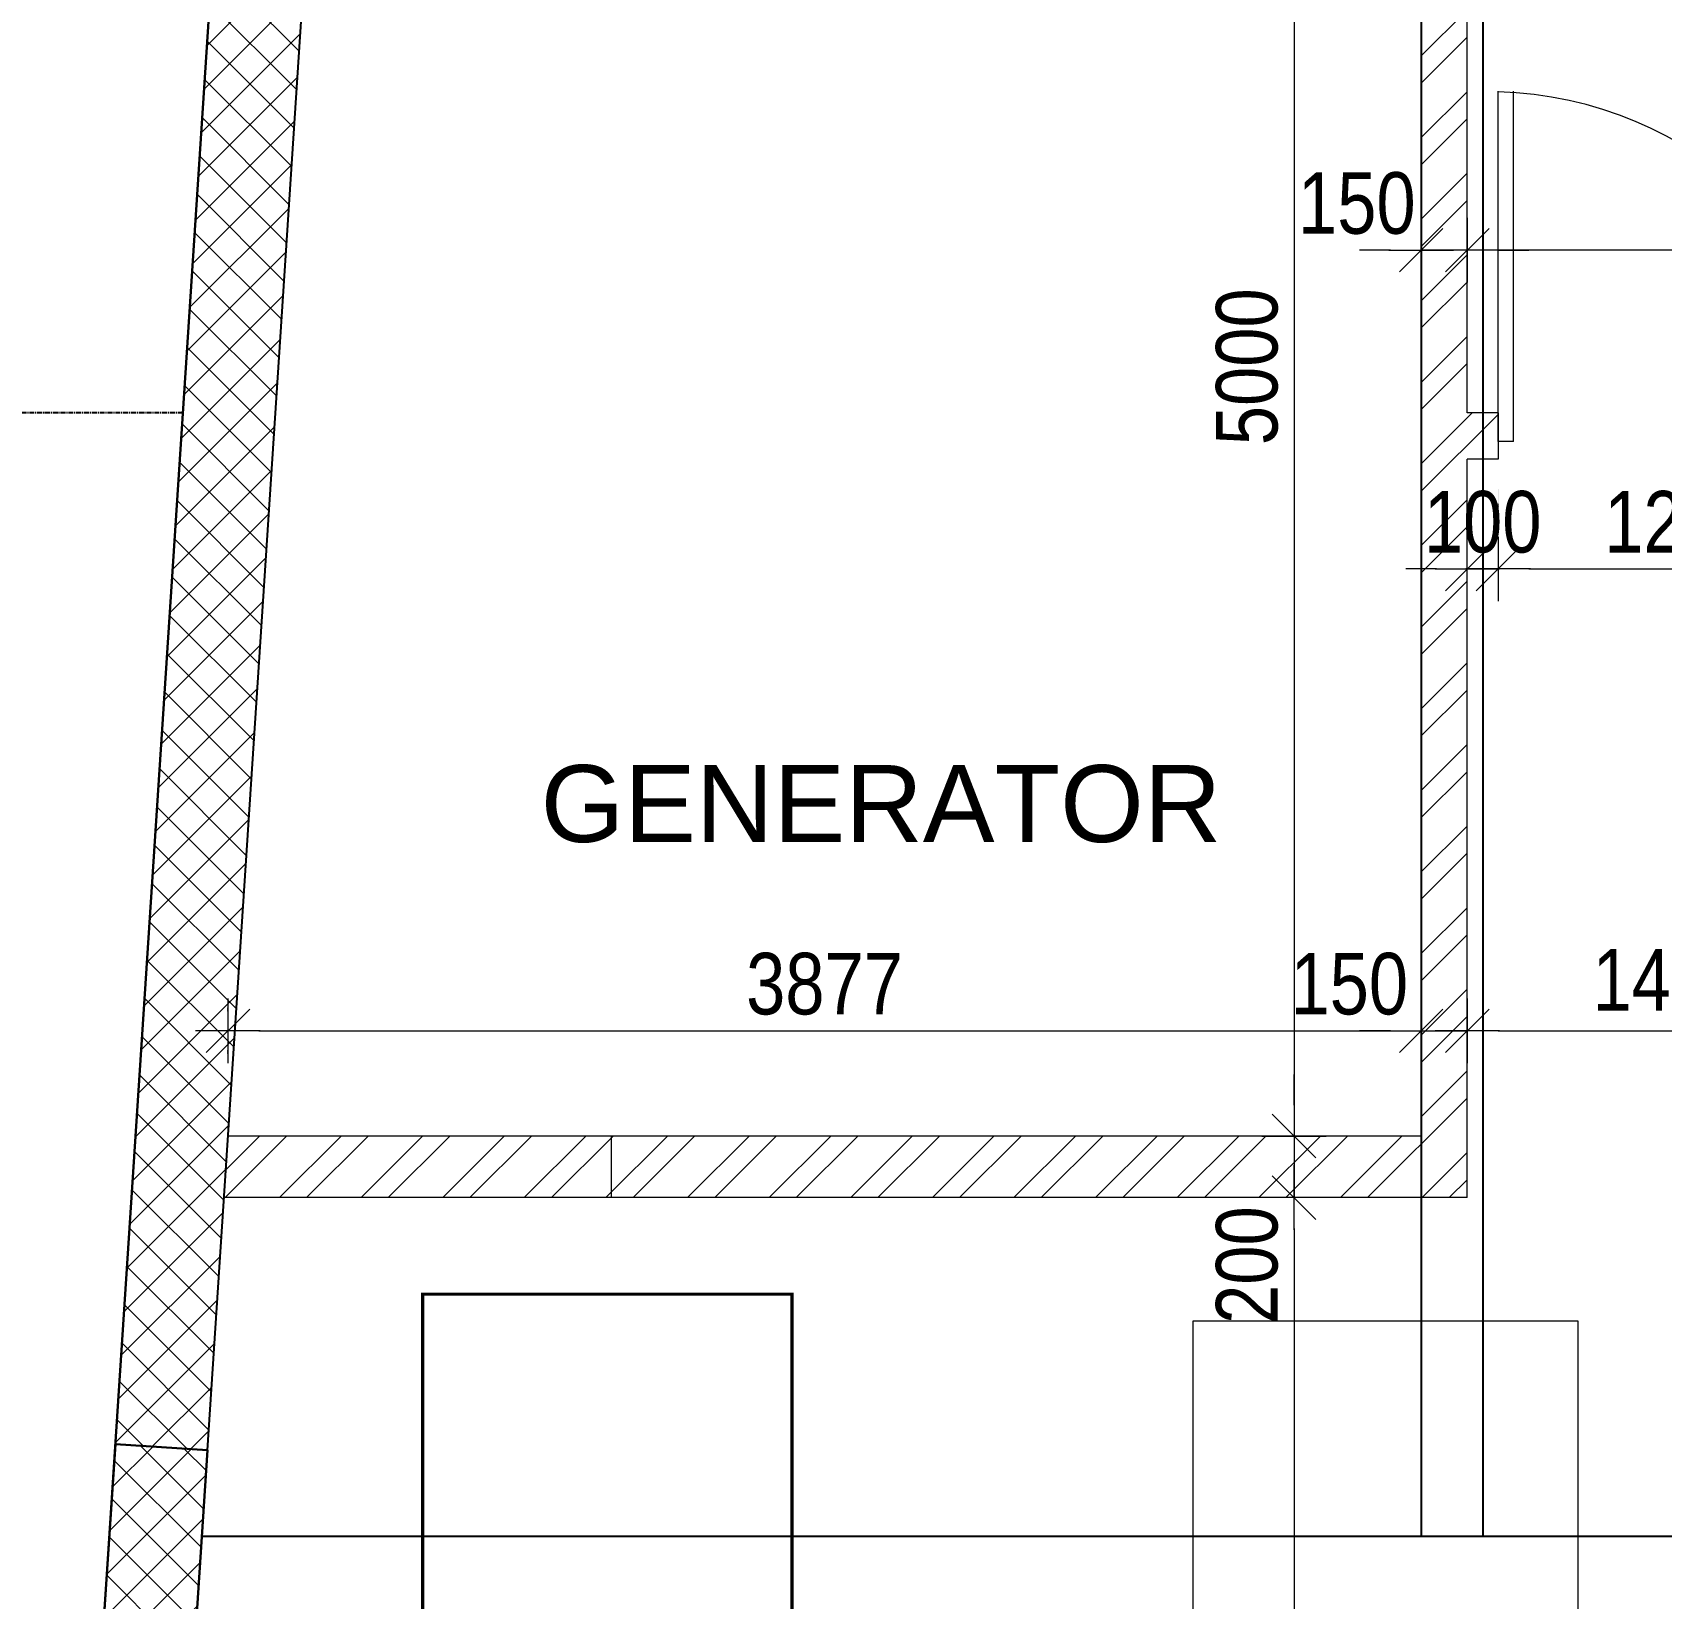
# Model space of a CAD drawing. Header units: inches. Extents: x 676944 to 1044153, y 326920 to 502369.
# Drawn here: x 698436 to 703729, y 370108 to 375196 of the extents above; entities that cross this region are included whole.
import ezdxf

# ---------------------------------------------------------------- set-up
doc = ezdxf.new("R2010")
doc.units = ezdxf.units.IN
doc.header["$MEASUREMENT"] = 0
doc.linetypes.add('CENTER', pattern=[50.8, 31.75, -6.35, 6.35, -6.35])
doc.linetypes.add('DOT2', pattern=[3.175, 0, -3.175])
doc.layers.add('A-DIMENSION', color=7, linetype='Continuous', lineweight=9)
for name, color, linetype in [('Axis', 9, 'CENTER'), ('S-BEAM', 2, 'Continuous'), ('S-COL-1', 7, 'Continuous'), ('S-WALL', 1, 'Continuous')]:
    doc.layers.add(name, color=color, linetype=linetype)
doc.styles.add('ARIAL', font='ARIALN.TTF')
doc.styles.get("Standard").update_dxf_attribs({"font": 'arial.ttf'})
doc.styles.add('style1', font='arial.ttf')
doc.dimstyles.get("Standard").update_dxf_attribs({"dimtxt": 0.18, "dimasz": 0.18, "dimexe": 0.18, "dimexo": 0.0625, "dimgap": 0.09, "dimtad": 0, "dimtih": 1, "dimtoh": 1, "dimdec": 4, "dimzin": 0, "dimdsep": 46, "dimtxsty": 'Standard', "dimcen": 0.09, "dimadec": 0, "dimazin": 0, "dimtfac": 1, "dimtdec": 4, "dimtofl": 0, "dimtmove": 0, "dimatfit": 3, "dimfxl": 1, "dimtolj": 1, "dimtzin": 0, "dimarcsym": 0})

# ---------------------------------------------------------------- blocks, each defined once
blk = doc.blocks.new('R')
at = {"color": 4, "lineweight": 13}
blk.add_line((-0.707, -0.707), (0.707, 0.707), dxfattribs=at)
for p, q in [((0, -1.05), (0, 1.05)), ((-1.05, 0), (1.05, 0))]:
    blk.add_line(p, q)
blk = doc.blocks.new('*D468')
at = {"layer": 'A-DIMENSION', "color": 254, "linetype": 'DOT2', "lineweight": 13, "transparency": 16777216}
for p, q in [((511580.8, 209352.4), (511471.3, 209352.4)), ((511580.8, 204352.4), (511471.3, 204352.4))]:
    blk.add_line(p, q, dxfattribs=at)
at = {"layer": 'A-DIMENSION', "color": 254, "transparency": 16777216}
blk.add_line((511546.3, 209252.4), (511546.3, 204452.4), dxfattribs=at)
at = {"layer": 'Defpoints', "color": 0, "transparency": 16777216}
for p in [(511680.8, 209352.4), (511546.3, 204352.4), (511680.8, 204352.4)]:
    blk.add_point(p, dxfattribs=at)
at = {"layer": 'A-DIMENSION', "color": 254, "transparency": 16777216, "xscale": 100, "yscale": 100, "zscale": 100}
for p, rotation in [((511546.3, 209352.4), 90), ((511546.3, 204352.4), 270)]:
    blk.add_blockref('R', p, dxfattribs=dict(at, rotation=rotation))
at = {"layer": 'A-DIMENSION', "color": 254, "transparency": 16777216, "insert": (511394.1, 206852.4), "char_height": 200, "attachment_point": 5, "rotation": 90, "style": 'ARIAL'}
blk.add_mtext('\\A1;5000', dxfattribs=at)
blk = doc.blocks.new('*D469')
at = {"layer": 'A-DIMENSION', "color": 254, "linetype": 'DOT2', "lineweight": 13, "transparency": 16777216}
for p, q in [((512109.4, 207331.1), (512109.4, 207306.1)), ((521809.4, 207331.1), (521809.4, 207306.1))]:
    blk.add_line(p, q, dxfattribs=at)
at = {"layer": 'A-DIMENSION', "color": 254, "transparency": 16777216}
blk.add_line((521709.4, 207231.1), (512209.4, 207231.1), dxfattribs=at)
at = {"layer": 'Defpoints', "color": 0, "transparency": 16777216}
for p in [(512109.4, 207231.1), (512109.4, 207231.1), (521809.4, 207231.1)]:
    blk.add_point(p, dxfattribs=at)
at = {"layer": 'A-DIMENSION', "color": 254, "transparency": 16777216, "xscale": 100, "yscale": 100, "zscale": 100}
for p, rotation in [((512109.4, 207231.1), 179.9999999999972), ((521809.4, 207231.1), 359.9999999999973)]:
    blk.add_blockref('R', p, dxfattribs=dict(at, rotation=rotation))
at = {"layer": 'A-DIMENSION', "color": 254, "transparency": 16777216, "insert": (516959.4, 207383.2), "char_height": 200, "attachment_point": 5, "style": 'ARIAL'}
blk.add_mtext('\\A1;9700', dxfattribs=at)
blk = doc.blocks.new('*D488')
at = {"layer": 'A-DIMENSION', "color": 254, "transparency": 16777216}
for p, q in [((511546.3, 204452.4), (511546.3, 204552.4)), ((511546.3, 204352.4), (511546.3, 204152.4)), ((511546.3, 204052.4), (511546.3, 203952.4))]:
    blk.add_line(p, q, dxfattribs=at)
at = {"layer": 'A-DIMENSION', "color": 254, "linetype": 'DOT2', "lineweight": 13, "transparency": 16777216}
for p, q in [((511580.8, 204352.4), (511471.3, 204352.4)), ((511462.7, 204152.4), (511471.3, 204152.4))]:
    blk.add_line(p, q, dxfattribs=at)
at = {"layer": 'Defpoints', "color": 0, "transparency": 16777216}
for p in [(511680.8, 204352.4), (511546.3, 204152.4), (511562.7, 204152.4)]:
    blk.add_point(p, dxfattribs=at)
at = {"layer": 'A-DIMENSION', "color": 254, "transparency": 16777216, "xscale": 100, "yscale": 100, "zscale": 100}
for p, rotation in [((511546.3, 204352.4), 270), ((511546.3, 204152.4), 90)]:
    blk.add_blockref('R', p, dxfattribs=dict(at, rotation=rotation))
at = {"layer": 'A-DIMENSION', "color": 254, "transparency": 16777216, "insert": (511394.1, 203933.1), "char_height": 200, "attachment_point": 5, "rotation": 90, "style": 'ARIAL'}
blk.add_mtext('\\A1;200', dxfattribs=at)
blk = doc.blocks.new('*D489')
at = {"layer": 'A-DIMENSION', "color": 254, "linetype": 'DOT2', "lineweight": 13, "transparency": 16777216}
for p, q in [((511462.7, 204152.4), (511471.3, 204152.4)), ((511508.2, 199652.4), (511471.3, 199652.4))]:
    blk.add_line(p, q, dxfattribs=at)
at = {"layer": 'A-DIMENSION', "color": 254, "transparency": 16777216}
blk.add_line((511546.3, 204052.4), (511546.3, 199752.4), dxfattribs=at)
at = {"layer": 'Defpoints', "color": 0, "transparency": 16777216}
for p in [(511562.7, 204152.4), (511546.3, 199652.4), (511608.2, 199652.4)]:
    blk.add_point(p, dxfattribs=at)
at = {"layer": 'A-DIMENSION', "color": 254, "transparency": 16777216, "xscale": 100, "yscale": 100, "zscale": 100}
for p, rotation in [((511546.3, 204152.4), 90), ((511546.3, 199652.4), 270)]:
    blk.add_blockref('R', p, dxfattribs=dict(at, rotation=rotation))
at = {"layer": 'A-DIMENSION', "color": 254, "transparency": 16777216, "insert": (511394.1, 201902.4), "char_height": 200, "attachment_point": 5, "rotation": 90, "style": 'ARIAL'}
blk.add_mtext('\\A1;4500', dxfattribs=at)
blk = doc.blocks.new('*D492')
at = {"layer": 'A-DIMENSION', "color": 254, "linetype": 'DOT2', "lineweight": 13, "transparency": 16777216}
for p, q in [((508082.4, 204604.8), (508082.4, 204769.3)), ((511959.4, 204604.8), (511959.4, 204769.3))]:
    blk.add_line(p, q, dxfattribs=at)
at = {"layer": 'A-DIMENSION', "color": 254, "transparency": 16777216}
blk.add_line((508182.4, 204694.3), (511859.4, 204694.3), dxfattribs=at)
at = {"layer": 'Defpoints', "color": 0, "transparency": 16777216}
for p in [(511959.4, 204694.3), (508082.4, 204504.8), (511959.4, 204504.8)]:
    blk.add_point(p, dxfattribs=at)
at = {"layer": 'A-DIMENSION', "color": 254, "transparency": 16777216, "xscale": 100, "yscale": 100, "zscale": 100, "rotation": 180}
blk.add_blockref('R', (508082.4, 204694.3), dxfattribs=at)
at = {"layer": 'A-DIMENSION', "color": 254, "transparency": 16777216, "xscale": 100, "yscale": 100, "zscale": 100}
blk.add_blockref('R', (511959.4, 204694.3), dxfattribs=at)
at = {"layer": 'A-DIMENSION', "color": 254, "transparency": 16777216, "insert": (510020.9, 204846.4), "char_height": 200, "attachment_point": 5, "style": 'ARIAL'}
blk.add_mtext('\\A1;3877', dxfattribs=at)
blk = doc.blocks.new('*D493')
at = {"layer": 'A-DIMENSION', "color": 254, "linetype": 'DOT2', "lineweight": 13, "transparency": 16777216}
for p, q in [((511959.4, 204604.8), (511959.4, 204769.3)), ((512109.4, 204794.3), (512109.4, 204769.3))]:
    blk.add_line(p, q, dxfattribs=at)
at = {"layer": 'A-DIMENSION', "color": 254, "transparency": 16777216}
for p, q in [((511859.4, 204694.3), (511759.4, 204694.3)), ((511959.4, 204694.3), (512109.4, 204694.3)), ((512209.4, 204694.3), (512309.4, 204694.3))]:
    blk.add_line(p, q, dxfattribs=at)
at = {"layer": 'Defpoints', "color": 0, "transparency": 16777216}
for p in [(512109.4, 204694.3), (512109.4, 204694.3), (511959.4, 204504.8)]:
    blk.add_point(p, dxfattribs=at)
at = {"layer": 'A-DIMENSION', "color": 254, "transparency": 16777216, "xscale": 100, "yscale": 100, "zscale": 100}
blk.add_blockref('R', (511959.4, 204694.3), dxfattribs=at)
at = {"layer": 'A-DIMENSION', "color": 254, "transparency": 16777216, "xscale": 100, "yscale": 100, "zscale": 100, "rotation": 180}
blk.add_blockref('R', (512109.4, 204694.3), dxfattribs=at)
at = {"layer": 'A-DIMENSION', "color": 254, "transparency": 16777216, "insert": (511725.9, 204846.4), "char_height": 200, "attachment_point": 5, "style": 'ARIAL'}
blk.add_mtext('\\A1;150', dxfattribs=at)
blk = doc.blocks.new('*D494')
at = {"layer": 'A-DIMENSION', "color": 254, "linetype": 'DOT2', "lineweight": 13, "transparency": 16777216}
for p, q in [((512109.4, 204794.3), (512109.4, 204769.3)), ((513509.5, 204794.3), (513509.5, 204769.3))]:
    blk.add_line(p, q, dxfattribs=at)
at = {"layer": 'A-DIMENSION', "color": 254, "transparency": 16777216}
blk.add_line((512209.4, 204694.3), (513409.5, 204694.3), dxfattribs=at)
at = {"layer": 'Defpoints', "color": 0, "transparency": 16777216}
for p in [(512109.4, 204694.3), (513509.5, 204694.3), (513509.5, 204694.3)]:
    blk.add_point(p, dxfattribs=at)
at = {"layer": 'A-DIMENSION', "color": 254, "transparency": 16777216, "xscale": 100, "yscale": 100, "zscale": 100, "rotation": 180}
blk.add_blockref('R', (512109.4, 204694.3), dxfattribs=at)
at = {"layer": 'A-DIMENSION', "color": 254, "transparency": 16777216, "xscale": 100, "yscale": 100, "zscale": 100}
blk.add_blockref('R', (513509.5, 204694.3), dxfattribs=at)
at = {"layer": 'A-DIMENSION', "color": 254, "transparency": 16777216, "insert": (512770.8, 204858.9), "char_height": 200, "attachment_point": 5, "style": 'ARIAL'}
blk.add_mtext('\\A1;1400', dxfattribs=at)
blk = doc.blocks.new('*D539')
at = {"layer": 'A-DIMENSION', "color": 254, "linetype": 'DOT2', "lineweight": 13, "transparency": 16777216}
for p, q in [((511959.4, 207300.8), (511959.4, 207306.1)), ((512109.4, 207331.1), (512109.4, 207306.1))]:
    blk.add_line(p, q, dxfattribs=at)
at = {"layer": 'A-DIMENSION', "color": 254, "transparency": 16777216}
for p, q in [((511859.4, 207231.1), (511759.4, 207231.1)), ((512109.4, 207231.1), (511959.4, 207231.1)), ((512209.4, 207231.1), (512309.4, 207231.1))]:
    blk.add_line(p, q, dxfattribs=at)
at = {"layer": 'Defpoints', "color": 0, "transparency": 16777216}
for p in [(511959.4, 207231.1), (511959.4, 207200.8), (512109.4, 207231.1)]:
    blk.add_point(p, dxfattribs=at)
at = {"layer": 'A-DIMENSION', "color": 254, "transparency": 16777216, "xscale": 100, "yscale": 100, "zscale": 100}
blk.add_blockref('R', (511959.4, 207231.1), dxfattribs=at)
at = {"layer": 'A-DIMENSION', "color": 254, "transparency": 16777216, "xscale": 100, "yscale": 100, "zscale": 100, "rotation": 180}
blk.add_blockref('R', (512109.4, 207231.1), dxfattribs=at)
at = {"layer": 'A-DIMENSION', "color": 254, "transparency": 16777216, "insert": (511750.4, 207383.2), "char_height": 200, "attachment_point": 5, "style": 'ARIAL'}
blk.add_mtext('\\A1;150', dxfattribs=at)
blk = doc.blocks.new('*D540')
at = {"layer": 'A-DIMENSION', "color": 254, "linetype": 'DOT2', "lineweight": 13, "transparency": 16777216}
for p, q in [((512209.2, 206452.3), (512209.2, 206120.2)), ((512109.4, 206098.9), (512109.4, 206270.2))]:
    blk.add_line(p, q, dxfattribs=at)
at = {"layer": 'A-DIMENSION', "color": 254, "transparency": 16777216}
for p, q in [((512009.4, 206195.2), (511909.4, 206195.2)), ((512109.4, 206195.2), (512209.2, 206195.2)), ((512309.2, 206195.2), (512409.2, 206195.2))]:
    blk.add_line(p, q, dxfattribs=at)
at = {"layer": 'Defpoints', "color": 0, "transparency": 16777216}
for p in [(512209.2, 206552.3), (512209.2, 206195.2), (512109.4, 205998.9)]:
    blk.add_point(p, dxfattribs=at)
at = {"layer": 'A-DIMENSION', "color": 254, "transparency": 16777216, "xscale": 100, "yscale": 100, "zscale": 100}
blk.add_blockref('R', (512109.4, 206195.2), dxfattribs=at)
at = {"layer": 'A-DIMENSION', "color": 254, "transparency": 16777216, "xscale": 100, "yscale": 100, "zscale": 100, "rotation": 180}
blk.add_blockref('R', (512209.2, 206195.2), dxfattribs=at)
at = {"layer": 'A-DIMENSION', "color": 254, "transparency": 16777216, "insert": (512159.3, 206347.3), "char_height": 200, "attachment_point": 5, "style": 'ARIAL'}
blk.add_mtext('\\A1;100', dxfattribs=at)
blk = doc.blocks.new('*D541')
at = {"layer": 'A-DIMENSION', "color": 254, "linetype": 'DOT2', "lineweight": 13, "transparency": 16777216}
for p, q in [((512209.2, 206452.3), (512209.2, 206120.2)), ((513408.9, 206452.3), (513408.9, 206120.2))]:
    blk.add_line(p, q, dxfattribs=at)
at = {"layer": 'A-DIMENSION', "color": 254, "transparency": 16777216}
blk.add_line((512309.2, 206195.2), (513308.9, 206195.2), dxfattribs=at)
at = {"layer": 'Defpoints', "color": 0, "transparency": 16777216}
for p in [(512209.2, 206552.3), (513408.9, 206552.3), (513408.9, 206195.2)]:
    blk.add_point(p, dxfattribs=at)
at = {"layer": 'A-DIMENSION', "color": 254, "transparency": 16777216, "xscale": 100, "yscale": 100, "zscale": 100, "rotation": 180}
blk.add_blockref('R', (512209.2, 206195.2), dxfattribs=at)
at = {"layer": 'A-DIMENSION', "color": 254, "transparency": 16777216, "xscale": 100, "yscale": 100, "zscale": 100}
blk.add_blockref('R', (513408.9, 206195.2), dxfattribs=at)
at = {"layer": 'A-DIMENSION', "color": 254, "transparency": 16777216, "insert": (512809, 206347.3), "char_height": 200, "attachment_point": 5, "style": 'ARIAL'}
blk.add_mtext('\\A1;1200', dxfattribs=at)
blk = doc.blocks.new('FSDRHGT')
at = {"layer": 'Axis', "ltscale": 0.5}
blk.add_line((202015.7, 422287.4), (198506.1, 422287.4), dxfattribs=at)
at = {"layer": 'S-WALL', "color": 7}
blk.add_lwpolyline([(201534.1, 414937.4), (251664.1, 414937.4), (253455.7, 442880.1), (203829.2, 449963)], close=True, dxfattribs=at)
blk = doc.blocks.new('CEILING PLAN')
at = {"layer": 'S-BEAM', "color": 254}
for p, q in [((391303.2, 461073.1), (391303.2, 455623.1)), ((391503.2, 461073.1), (391503.2, 455623.1)), ((387341.7, 455623.3), (392678.2, 455623.3))]:
    blk.add_line(p, q, dxfattribs=at)
at = {"layer": 'S-COL-1', "color": 254, "lineweight": 30}
blk.add_lwpolyline([(387014.8, 455223.1), (387315.5, 455223.1), (387360, 455902), (387060.6, 455921.6)], close=True, dxfattribs=at)
at = {"layer": 'S-WALL', "color": 254}
blk.add_lwpolyline([(436928, 451923.1), (386798.6, 451923.1), (389093.7, 486948.7), (438720.3, 479865.7)], close=True, dxfattribs=at)
blk.add_lwpolyline([(387360, 455902), (387717.3, 461355)], dxfattribs=at)
blk = doc.blocks.new('SDFGBS')
at = {"layer": 'A-DIMENSION'}
h = blk.add_hatch(dxfattribs=at)
h.set_pattern_fill('ANSI32', color=254, scale=500)
h.set_pattern_definition([(45, (500265.83, -209134.61), (-132.58252, 132.58252), []), (45, (500354.22, -209134.61), (-132.58252, 132.58252), [])])
h.paths.add_polyline_path([(508082.4, 204352.4), (508069.3, 204152.4), (512108.7, 204152.4), (512108.7, 206552.3), (512209, 206552.3), (512209.3, 206702.3), (512109.1, 206702.3), (512108.7, 208502.4), (511958.7, 208502.4), (511958.7, 204352.4)])
h = blk.add_hatch(dxfattribs=at)
h.set_pattern_fill('ANSI37', color=254, scale=750)
h.set_pattern_definition([(45, (500265.86, -209134.585), (-66.29126, 66.29126), []), (135, (500265.86, -209134.585), (-66.29126, -66.29126), [])])
h.paths.add_polyline_path([(507671, 202652.4), (507971.6, 202652.4), (508016.1, 203331.3), (507716.7, 203350.9)])
at = {"layer": 'A-DIMENSION', "color": 254}
for p, q in [((511959.4, 204352.4), (511959.4, 208502.4)), ((512109.4, 206702.3), (512109.4, 208502.4)), ((508013.9, 207895.7), (508335.6, 208217.4)), ((508313.4, 207877.5), (508031.2, 208159.6)), ((508004.6, 207753.8), (508326.3, 208075.6)), ((508305.2, 207753), (508023.1, 208035.2)), ((507995.3, 207612), (508317, 207933.7)), ((508297.1, 207628.6), (508014.9, 207910.8)), ((507986, 207470.1), (508307.7, 207791.8)), ((508288.9, 207504.2), (508006.7, 207786.3)), ((512209.2, 206609.9), (512209.2, 207747.9)), ((512259.2, 206609.9), (512259.2, 207747.9)), ((507976.7, 207328.2), (508298.5, 207649.9)), ((508280.7, 207379.8), (507998.6, 207661.9)), ((508272.6, 207255.3), (507990.4, 207537.5)), ((507967.4, 207186.3), (508289.2, 207508)), ((508264.4, 207130.9), (507982.3, 207413.1)), ((507958.1, 207044.4), (508279.9, 207366.2)), ((508256.3, 207006.5), (507974.1, 207288.6)), ((507948.8, 206902.6), (508270.6, 207224.3)), ((508248.1, 206882), (507966, 207164.2)), ((507939.5, 206760.7), (508261.3, 207082.4)), ((508240, 206757.6), (507957.8, 207039.8)), ((507930.2, 206618.8), (508252, 206940.5)), ((508231.8, 206633.2), (507949.7, 206915.3)), ((507920.9, 206476.9), (508242.7, 206798.6)), ((508223.7, 206508.8), (507941.5, 206790.9)), ((508215.5, 206384.3), (507933.4, 206666.5)), ((512209.2, 206702.3), (512109.4, 206702.3)), ((512209.2, 206702.3), (512209.2, 206552.3)), ((507911.6, 206335), (508233.4, 206656.8)), ((512259.2, 206609.9), (512209.2, 206609.9)), ((507902.4, 206193.2), (508224.1, 206514.9)), ((508207.4, 206259.9), (507925.2, 206542)), ((512209.2, 206552.3), (512108.7, 206552.3)), ((512109.4, 204152.4), (512109.4, 206552.3)), ((508199.2, 206135.5), (507917.1, 206417.6)), ((507893.1, 206051.3), (508214.8, 206373)), ((508191.1, 206011), (507908.9, 206293.2)), ((507883.8, 205909.4), (508205.5, 206231.1)), ((508182.9, 205886.6), (507900.8, 206168.8)), ((507874.5, 205767.5), (508196.2, 206089.3)), ((508174.8, 205762.2), (507892.6, 206044.3)), ((507865.2, 205625.6), (508186.9, 205947.4)), ((508166.6, 205637.7), (507884.4, 205919.9)), ((507855.9, 205483.8), (508177.6, 205805.5)), ((508158.4, 205513.3), (507876.3, 205795.5)), ((507846.6, 205341.9), (508168.3, 205663.6)), ((508150.3, 205388.9), (507868.1, 205671)), ((507837.3, 205200), (508159, 205521.7)), ((508142.1, 205264.5), (507860, 205546.6)), ((508134, 205140), (507851.8, 205422.2)), ((507828, 205058.1), (508149.7, 205379.9)), ((508125.8, 205015.6), (507843.7, 205297.8)), ((507818.7, 204916.3), (508140.4, 205238)), ((508117.7, 204891.2), (507835.5, 205173.3)), ((507809.4, 204774.4), (508131.1, 205096.1)), ((508109.5, 204766.7), (507827.4, 205048.9)), ((507800.1, 204632.5), (508121.8, 204954.2)), ((508101.4, 204642.3), (507819.2, 204924.5)), ((507790.8, 204490.6), (508112.5, 204812.3)), ((508093.2, 204517.9), (507811.1, 204800)), ((507781.5, 204348.7), (508103.2, 204670.5)), ((508085.1, 204393.5), (507802.9, 204675.6)), ((508076.9, 204269), (507794.8, 204551.2)), ((507772.2, 204206.9), (508093.9, 204528.6)), ((508068.8, 204144.6), (507786.6, 204426.8)), ((507762.9, 204065), (508084.6, 204386.7)), ((511959.4, 204352.4), (508082.4, 204352.4)), ((509327.1, 204352.4), (509327.1, 204152.4)), ((508060.6, 204020.2), (507778.5, 204302.3)), ((507753.6, 203923.1), (508075.3, 204244.8)), ((508052.5, 203895.7), (507770.3, 204177.9)), ((512109.4, 204152.4), (508069.3, 204152.4)), ((507744.3, 203781.2), (508066, 204102.9)), ((508044.3, 203771.3), (507762.1, 204053.5)), ((507735, 203639.3), (508056.7, 203961.1)), ((508036.2, 203646.9), (507754, 203929)), ((507725.7, 203497.5), (508047.4, 203819.2)), ((508028, 203522.4), (507745.8, 203804.6)), ((507716.4, 203355.6), (508038.1, 203677.3)), ((508019.8, 203398), (507737.7, 203680.2)), ((507949.6, 203335.7), (507729.5, 203555.7)), ((507836.5, 203343.1), (508028.8, 203535.4)), ((507807.7, 203345), (507721.4, 203431.3)), ((507960.9, 203334.9), (508019.6, 203393.5)), ((507713.8, 203306.3), (507713.2, 203306.9)), ((508010.3, 203251.7), (508010.9, 203252.3)), ((508012.3, 203273), (508011.7, 203273.6)), ((507705.7, 203181.9), (507705.1, 203182.5)), ((507707.1, 203213.7), (507707.8, 203214.4)), ((508004.1, 203148.6), (508003.5, 203149.2)), ((507697.8, 203071.8), (507698.5, 203072.5)), ((508001, 203109.8), (508001.6, 203110.5)), ((507697.5, 203057.4), (507696.9, 203058)), ((507996, 203024.1), (507995.4, 203024.7)), ((507991.7, 202967.9), (507992.3, 202968.6)), ((507688.5, 202929.9), (507689.2, 202930.6)), ((507689.4, 202933), (507688.8, 202933.6)), ((507987.8, 202899.7), (507987.2, 202900.3))]:
    blk.add_line(p, q, dxfattribs=at)
blk.add_lwpolyline([(508372.8, 208784.4), (508015.5, 203331.4)], dxfattribs=at)
at = {"layer": 'A-DIMENSION', "color": 254, "const_width": 10}
blk.add_lwpolyline([(508715.1, 202539), (509915.1, 202539), (509915.1, 203839), (508715.1, 203839)], close=True, dxfattribs=at)
at = {"layer": 'A-DIMENSION', "color": 254}
for points in [[(511218.1, 203752.4), (512468.1, 203752.4), (512468.1, 201602.4), (511218.1, 201602.4)], [(507671, 202652.4), (507971.6, 202652.4), (508016.1, 203331.3), (507716.7, 203350.9)]]:
    blk.add_lwpolyline(points, close=True, dxfattribs=at)
blk.add_arc((512175.8, 206509), 1237.3, 4.6791, 88.4526, dxfattribs=at)
at = {"layer": 'S-WALL', "color": 254}
blk.add_lwpolyline([(509749.2, 234378), (509749.2, 234378), (507454.1, 199352.4), (557584.1, 199352.4), (559375.7, 227295.1), (545410.2, 229288.3)], dxfattribs=at)
at = {"layer": 'A-DIMENSION', "color": 254, "insert": (509098.5, 205557.9), "char_height": 250, "width": 4139.905, "attachment_point": 1, "style": 'style1'}
blk.add_mtext('GENERATOR', dxfattribs=at)
at = {"layer": 'A-DIMENSION', "color": 254}
for p1, p2, distance, picture, middle in [((511680.8, 209352.4), (511680.8, 204352.4), -134.5, '*D468', (511394.1, 206852.4)), ((521809.4, 207231.1), (512109.4, 207231.1), 0, '*D469', (516959.4, 207383.2))]:
    dim = blk.add_aligned_dim(p1=p1, p2=p2, distance=distance, dimstyle='Standard', override={"dimscale": 100, "dimtxt": 2, "dimasz": 1, "dimexe": 0.75, "dimexo": 1, "dimgap": 0.5, "dimtad": 1, "dimtih": 0, "dimtoh": 0, "dimdec": 0, "dimzin": 3, "dimtxsty": 'ARIAL', "dimblk": 'R', "dimcen": 2.5, "dimdle": 1, "dimclrd": 254, "dimclre": 254, "dimclrt": 254, "dimadec": 2, "dimtdec": 0, "dimtix": 1, "dimtofl": 1, "dimtmove": 2, "dimldrblk": 'R', "dimfxl": 2.5, "dimtzin": 3, "dimlwd": 65535, "dimlwe": 13}, dxfattribs=at)
    dim.commit()
    dim.dimension.update_dxf_attribs({"geometry": picture, "text_midpoint": middle})
for base, p1, p2, picture, middle in [((511959.4, 207231.1), (512109.4, 207231.1), (511959.4, 207200.8), '*D539', (511750.4, 207383.2)), ((512109.4, 204694.3), (511959.4, 204504.8), (512109.4, 204694.3), '*D493', (511725.9, 204846.4)), ((513509.5, 204694.3), (512109.4, 204694.3), (513509.5, 204694.3), '*D494', (512770.8, 204858.9))]:
    dim = blk.add_linear_dim(base=base, p1=p1, p2=p2, dimstyle='Standard', override={"dimscale": 100, "dimtxt": 2, "dimasz": 1, "dimexe": 0.75, "dimexo": 1, "dimgap": 0.5, "dimtad": 1, "dimtih": 0, "dimtoh": 0, "dimdec": 0, "dimzin": 3, "dimtxsty": 'ARIAL', "dimblk": 'R', "dimcen": 2.5, "dimdle": 1, "dimclrd": 254, "dimclre": 254, "dimclrt": 254, "dimadec": 2, "dimtdec": 0, "dimtix": 1, "dimtofl": 1, "dimtmove": 2, "dimldrblk": 'R', "dimfxl": 2.5, "dimtzin": 3, "dimlwd": 65535, "dimlwe": 13}, dxfattribs=at)
    dim.commit()
    dim.dimension.update_dxf_attribs({"geometry": picture, "text_midpoint": middle, "dimtype": 160})
for base, p1, p2, picture, middle in [((512209.2, 206195.2), (512109.4, 205998.9), (512209.2, 206552.3), '*D540', (512159.3, 206347.3)), ((513408.9, 206195.2), (512209.2, 206552.3), (513408.9, 206552.3), '*D541', (512809, 206347.3)), ((511959.4, 204694.3), (508082.4, 204504.8), (511959.4, 204504.8), '*D492', (510020.9, 204846.4))]:
    dim = blk.add_linear_dim(base=base, p1=p1, p2=p2, dimstyle='Standard', override={"dimscale": 100, "dimtxt": 2, "dimasz": 1, "dimexe": 0.75, "dimexo": 1, "dimgap": 0.5, "dimtad": 1, "dimtih": 0, "dimtoh": 0, "dimdec": 0, "dimzin": 3, "dimtxsty": 'ARIAL', "dimblk": 'R', "dimcen": 2.5, "dimdle": 1, "dimclrd": 254, "dimclre": 254, "dimclrt": 254, "dimadec": 2, "dimtdec": 0, "dimtix": 1, "dimtofl": 1, "dimtmove": 2, "dimldrblk": 'R', "dimfxl": 2.5, "dimtzin": 3, "dimlwd": 65535, "dimlwe": 13}, dxfattribs=at)
    dim.commit()
    dim.dimension.update_dxf_attribs({"geometry": picture, "text_midpoint": middle})
dim = blk.add_linear_dim(base=(511546.3, 204152.4), p1=(511680.8, 204352.4), p2=(511562.7, 204152.4), angle=90, dimstyle='Standard', override={"dimscale": 100, "dimtxt": 2, "dimasz": 1, "dimexe": 0.75, "dimexo": 1, "dimgap": 0.5, "dimtad": 1, "dimtih": 0, "dimtoh": 0, "dimdec": 0, "dimzin": 3, "dimtxsty": 'ARIAL', "dimblk": 'R', "dimcen": 2.5, "dimdle": 1, "dimclrd": 254, "dimclre": 254, "dimclrt": 254, "dimadec": 2, "dimtdec": 0, "dimtix": 1, "dimtofl": 1, "dimtmove": 2, "dimldrblk": 'R', "dimfxl": 2.5, "dimtzin": 3, "dimlwd": 65535, "dimlwe": 13}, dxfattribs=at)
dim.commit()
dim.dimension.update_dxf_attribs({"geometry": '*D488', "text_midpoint": (511394.1, 203933.1), "dimtype": 160})
dim = blk.add_linear_dim(base=(511546.3, 199652.4), p1=(511562.7, 204152.4), p2=(511608.2, 199652.4), angle=90, dimstyle='Standard', override={"dimscale": 100, "dimtxt": 2, "dimasz": 1, "dimexe": 0.75, "dimexo": 1, "dimgap": 0.5, "dimtad": 1, "dimtih": 0, "dimtoh": 0, "dimdec": 0, "dimzin": 3, "dimtxsty": 'ARIAL', "dimblk": 'R', "dimcen": 2.5, "dimdle": 1, "dimclrd": 254, "dimclre": 254, "dimclrt": 254, "dimadec": 2, "dimtdec": 0, "dimtix": 1, "dimtofl": 1, "dimtmove": 2, "dimldrblk": 'R', "dimfxl": 2.5, "dimtzin": 3, "dimlwd": 65535, "dimlwe": 13}, dxfattribs=at)
dim.commit()
dim.dimension.update_dxf_attribs({"geometry": '*D489', "text_midpoint": (511394.1, 201902.4)})

msp = doc.modelspace()

# ---------------------------------------------------------------- block references
at = {"color": 4, "linetype": 'Continuous'}
for name, p in [('FSDRHGT', (496908.5, -48327)), ('CEILING PLAN', (311644.6, -85312.7)), ('SDFGBS', (190988.5, 167258))]:
    msp.add_blockref(name, p, dxfattribs=at)

doc.saveas('drawing.dxf')
